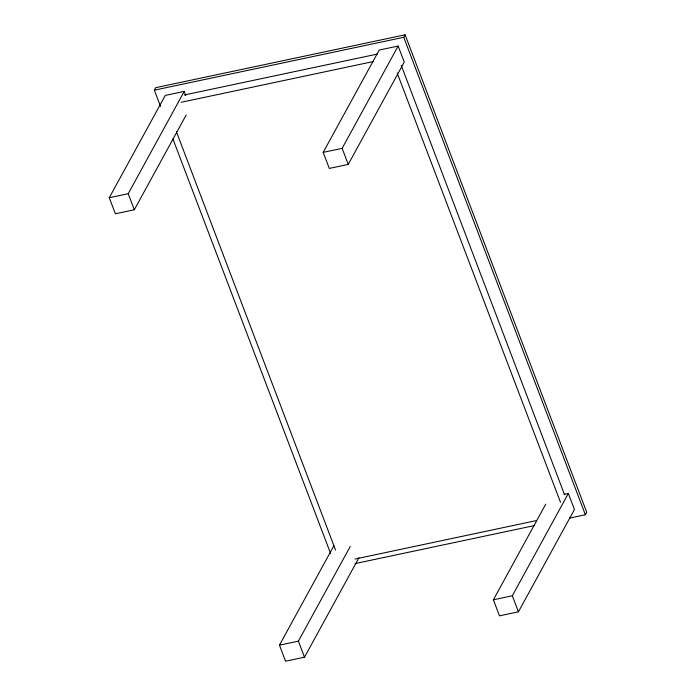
<?xml version="1.0" encoding="UTF-8"?>
<svg xmlns="http://www.w3.org/2000/svg" width="696" height="696" viewBox="0 0 696 696"><rect width="100%" height="100%" fill="white"/><g stroke="black" fill="none" stroke-linecap="round" stroke-linejoin="round"><path stroke-width="1.04" d="M160.541 106.427L154.355 90.175L155.721 87.679L405.107 34.8L586.737 512.273L585.371 514.762L569.45 518.137M186.171 115.031L134.311 209.766L115.371 213.776L109.263 197.734L165.274 95.422L184.222 91.402L185.745 95.422M109.263 197.734L128.203 193.714L184.222 91.402M323.188 152.372L379.207 50.06L398.147 46.049L404.254 62.092L348.235 164.404L329.295 168.423L323.188 152.372L342.136 148.352L398.147 46.049M154.355 90.175L403.741 37.297L405.107 34.8M358.962 557.713L304.509 657.181L285.569 661.2L279.461 645.149L333.915 545.681M279.461 645.149L298.401 641.138L350.262 546.404M564.134 494.36L568.336 493.464L574.444 509.515L518.433 611.827L499.493 615.838L493.386 599.795L545.768 504.113M493.386 599.795L512.326 595.776L568.336 493.464M184.292 95.004L377.432 54.053M181.256 102.269L373.334 61.535M355.012 559.045L536.477 520.573M355.082 563.595L534.432 525.567M403.741 37.297L585.371 514.762M401.261 65.45L564.595 494.83M397.164 72.941L560.497 502.312M342.136 148.352L348.235 164.404M512.326 595.776L518.433 611.827M176.436 131.805L335.524 550.014M172.904 138.939L330.574 553.424M128.203 193.714L134.311 209.766M298.401 641.138L304.509 657.181"/></g></svg>
